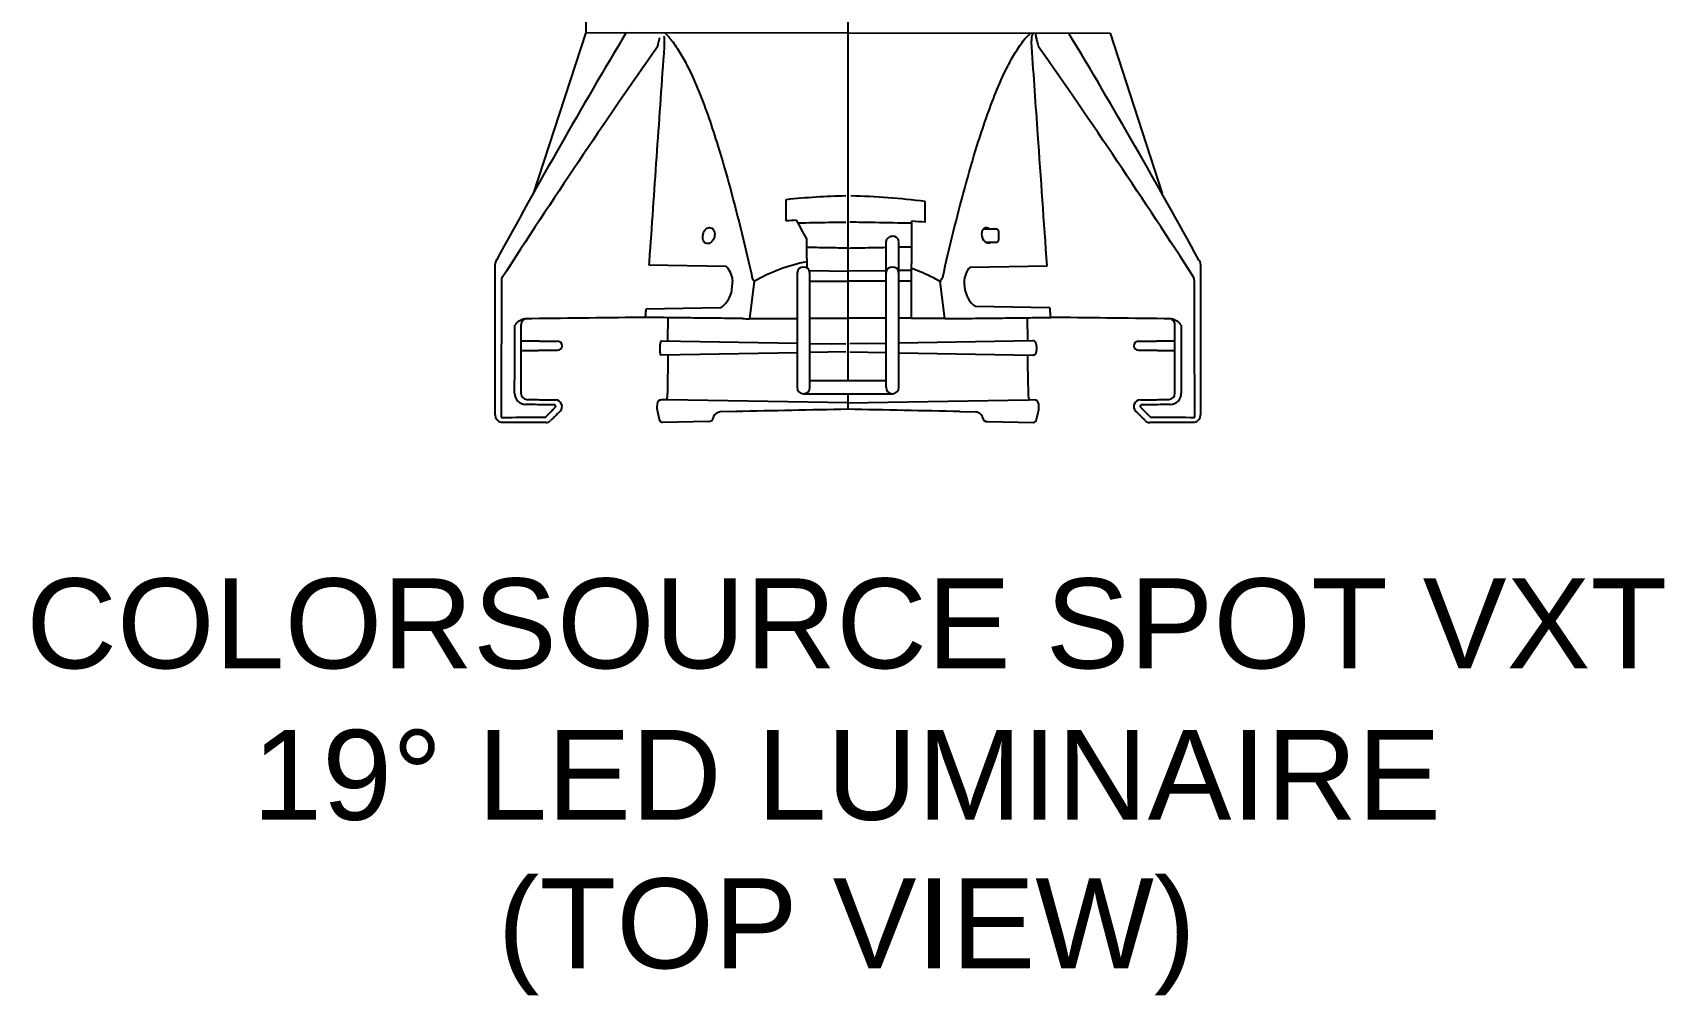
# Model space of a CAD drawing. Extents: x 5 to 346, y -5 to 215.
# Drawn here: x 225.5 to 241.37, y 155.37 to 164.74 of the extents above; entities that cross this region are included whole.
import ezdxf
from ezdxf.enums import TextEntityAlignment as Align

# ---------------------------------------------------------------- set-up
doc = ezdxf.new("R2010")
doc.units = 0
doc.header["$LTSCALE"] = 0.5
doc.header["$MEASUREMENT"] = 0
doc.layers.add('OBJECT', color=7, linetype='CONTINUOUS')
doc.layers.add('RISER', color=7, linetype='CONTINUOUS')
doc.styles.add('ARIAL', font='arial.ttf')

# ---------------------------------------------------------------- blocks, each defined once
blk = doc.blocks.new('ColorSource spot VXT-19 (top)')
at = {"layer": 'RISER'}
for p, q in [((-2.538, -11.949), (-2.538, -14.523)), ((0.012, -11.949), (0.012, -17.91)), ((-2.537, -14.523), (-3.049, -16.091)), ((-2.538, -14.523), (2.562, -14.528)), ((3.073, -16.088), (2.565, -14.529)), ((1.462, -16.435), (1.328, -16.435)), ((1.477, -16.45), (1.462, -16.435)), ((1.477, -16.45), (1.477, -16.545)), ((-0.358, -16.612), (-0.388, -16.614)), ((0.382, -16.558), (0.382, -16.859)), ((0.507, -16.558), (0.507, -16.553)), ((0.507, -16.859), (0.507, -16.558)), ((1.348, -16.56), (1.462, -16.56)), ((1.462, -16.56), (1.477, -16.545)), ((-1.923, -16.781), (-1.176, -16.794)), ((-0.388, -16.753), (-0.388, -16.812)), ((0.632, -17.303), (0.632, -16.817)), ((1.207, -16.803), (1.949, -16.79)), ((-1.11, -16.929), (-1.123, -17.056)), ((-0.9, -16.944), (-0.944, -17.304)), ((-0.483, -16.859), (-0.483, -17.85)), ((0.012, -16.845), (-0.358, -16.84)), ((-0.358, -16.965), (-0.358, -16.859)), ((0.012, -16.942), (-0.358, -16.942)), ((-0.358, -17.85), (-0.358, -16.965)), ((0.012, -16.841), (0.382, -16.836)), ((0.012, -16.936), (0.382, -16.936)), ((0.382, -16.859), (0.382, -16.965)), ((0.382, -16.965), (0.382, -17.85)), ((0.507, -16.834), (0.632, -16.832)), ((0.507, -16.965), (0.507, -16.859)), ((0.507, -16.936), (0.632, -16.936)), ((0.507, -17.85), (0.507, -16.965)), ((0.955, -17.304), (0.91, -16.943)), ((-1.224, -17.199), (-1.953, -17.212)), ((-1.739, -17.521), (-1.736, -17.295)), ((1.977, -17.201), (1.252, -17.188)), ((1.761, -17.521), (1.758, -17.295)), ((-0.488, -17.303), (-0.483, -17.303)), ((-1.803, -17.52), (-0.483, -17.543)), ((-0.358, -17.545), (-0.008, -17.551)), ((0.382, -17.545), (0.032, -17.551)), ((1.812, -17.52), (0.507, -17.543)), ((-0.483, -17.636), (-1.807, -17.659)), ((-1.738, -17.658), (-1.742, -18.033)), ((-0.008, -17.627), (-0.358, -17.634)), ((0.032, -17.627), (0.382, -17.634)), ((0.507, -17.636), (1.815, -17.659)), ((-0.483, -17.85), (-0.483, -17.972)), ((-0.358, -17.972), (-0.358, -17.85)), ((-0.298, -17.91), (-0.358, -17.91)), ((0.322, -17.91), (-0.298, -17.91)), ((0.382, -17.91), (0.322, -17.91)), ((0.382, -17.85), (0.382, -17.972)), ((0.507, -17.972), (0.507, -17.85)), ((-0.42, -18.035), (-0.298, -18.035)), ((-0.298, -18.035), (0.322, -18.035)), ((0.012, -18.035), (0.012, -18.186)), ((0.322, -18.035), (0.445, -18.035)), ((-1.843, -18.191), (-1.843, -18.191)), ((-1.842, -18.191), (-1.822, -18.284)), ((-1.809, -18.096), (-1.811, -18.096)), ((-1.739, -18.093), (-1.741, -18.093)), ((0.012, -18.123), (-1.739, -18.093)), ((-1.231, -18.212), (-1.231, -18.212)), ((-1.078, -18.209), (-1.228, -18.212)), ((0.012, -18.123), (1.764, -18.093)), ((1.103, -18.209), (1.253, -18.212)), ((1.766, -18.093), (1.764, -18.093)), ((1.835, -18.096), (1.766, -18.093)), ((1.836, -18.096), (1.834, -18.096)), ((-1.345, -18.306), (-1.791, -18.314)), ((1.37, -18.306), (1.816, -18.314))]:
    blk.add_line(p, q, dxfattribs=at)
at = {"layer": 'RISER', "flags": 128}
for points in [[(1.849, -17.588), (1.849, -17.584), (1.847, -17.564), (1.843, -17.546), (1.838, -17.535), (1.831, -17.527), (1.823, -17.522), (1.813, -17.52), (1.812, -17.52)], [(1.816, -17.658), (1.817, -17.659), (1.827, -17.656), (1.835, -17.651), (1.84, -17.645), (1.844, -17.637), (1.847, -17.623), (1.849, -17.603), (1.849, -17.588)], [(1.767, -18.033), (1.763, -17.747), (1.762, -17.658)], [(1.777, -18.098), (1.778, -18.098), (1.777, -18.096), (1.774, -18.089), (1.771, -18.075), (1.768, -18.053), (1.767, -18.033)], [(-1.811, -18.096), (-1.812, -18.096), (-1.822, -18.099), (-1.829, -18.104), (-1.834, -18.11), (-1.839, -18.12), (-1.844, -18.14), (-1.845, -18.158), (-1.845, -18.177), (-1.843, -18.191)], [(-1.741, -18.093), (-1.771, -18.094), (-1.811, -18.096)], [(1.868, -18.191), (1.868, -18.19), (1.87, -18.172), (1.87, -18.154), (1.868, -18.136), (1.863, -18.119), (1.857, -18.108), (1.85, -18.101), (1.84, -18.097), (1.834, -18.097)], [(1.847, -18.284), (1.862, -18.219), (1.868, -18.191)], [(-1.822, -18.284), (-1.815, -18.301), (-1.807, -18.309), (-1.798, -18.313), (-1.791, -18.313)], [(-1.297, -18.267), (-1.296, -18.265), (-1.296, -18.257)], [(1.322, -18.267), (1.321, -18.265), (1.321, -18.257)]]:
    blk.add_lwpolyline(points, dxfattribs=at)
at = {"layer": 'RISER'}
for centre, radius, start, end in [((52.142, -46.942), 63.23, 149.1553, 151.46437), ((-52.486, -47.322), 63.731, 28.68152, 30.96888), ((58.874, -57.113), 74.085, 145.03835, 147.13776), ((-54.487, -54.18), 68.83, 32.78209, 35.04179), ((0.122, -22.777), 6.667, 91.1125, 96.1083), ((-0.096, -22.727), 6.617, 82.5498, 88.8061), ((0.441, -16.563), 0.0588, 86.1887, 175.5981), ((0.449, -16.563), 0.0595, 10.0825, 93.518), ((-3.37, -16.767), 0.0477, 140.8541, 188.828), ((-1.31, -16.944), 0.201, 4.2804, 48.1783), ((-0.106, -18.287), 1.56, 100.4061, 120.5938), ((-0.424, -16.863), 0.0588, 86.1887, 175.5981), ((-0.416, -16.863), 0.0588, 4.4019, 93.8113), ((0.441, -16.863), 0.0588, 86.1887, 175.5981), ((0.449, -16.863), 0.0588, 4.4019, 93.8113), ((3.385, -16.776), 0.0572, 1.4483, 45.9282), ((0.657, -16.062), 1.79, 208.3621, 209.5415), ((-1.167, -15.778), 2.382, 330.7096, 331.8883), ((-1.38, -16.982), 0.267, 305.6785, 343.9124), ((1.494, -357.338), 340.063, 90.59098, 90.77941), ((-2, -18.967), 1.674, 88.88, 91.0035), ((-1.967, -21.631), 4.338, 89.895, 90.6146), ((1.995, -20.897), 3.605, 89.3121, 90.1783), ((2.025, -19.244), 1.951, 89.2741, 90.9571), ((-1.469, -357.338), 340.063, 89.22059, 89.40902), ((-3.099, -17.462), 0.159, 101.9448, 144.2067), ((-3.115, -17.361), 0.0523, 116.9562, 184.7157), ((-3.109, -17.361), 0.0553, 94.7308, 122.7777), ((-0.965, -13.908), 3.397, 269.1916, 270.3472), ((0.98, -12.392), 4.912, 269.6983, 270.7638), ((3.124, -17.462), 0.159, 35.7933, 78.0552), ((3.136, -17.364), 0.0564, 358.3815, 62.4827), ((-2.811, -17.569), 0.0438, 271, 89), ((2.836, -17.569), 0.0438, 91, 269), ((-3.12, -18.03), 0.109, 179.7904, 269.2179), ((-3.108, -18.031), 0.06, 180, 269), ((-1.942, -18.036), 0.2, 344.3864, 0.9944), ((-0.42, -17.972), 0.0625, 180, 270), ((-0.42, -17.972), 0.0625, 270, 0), ((0.445, -17.972), 0.0625, 180, 270), ((0.445, -17.972), 0.0625, 270, 0), ((3.132, -18.031), 0.06, 271, 0), ((3.145, -18.03), 0.109, 270.7838, 0.2079), ((-3.343, -18.24), 0.075, 180, 255.3839), ((-2.843, -18.157), 0.0135, 314.6748, 89.1024), ((-2.831, -18.159), 0.0635, 315, 89), ((-1.223, -18.292), 0.0804, 95.2318, 154.7158), ((-1.227, -18.26), 0.0483, 91.1875, 94.3979), ((2.852, -181.782), 163.62, 90.99424, 91.37634), ((-2.827, -181.782), 163.62, 88.62366, 89.00576), ((1.252, -18.26), 0.0483, 85.6021, 88.8125), ((1.248, -18.292), 0.0804, 25.2842, 84.7682), ((2.856, -18.159), 0.0635, 91, 225), ((2.868, -18.157), 0.0135, 90.9593, 225.2635), ((3.367, -18.24), 0.075, 284.6161, 360), ((-2.936, -18.25), 0.0136, 270.2227, 315.019), ((-2.924, -18.252), 0.0635, 270, 315), ((-1.343, -18.258), 0.0472, 270.118, 349.6666), ((1.368, -18.259), 0.0471, 189.5307, 272.197), ((1.814, -18.281), 0.0329, 273.8531, 355.7548), ((2.949, -18.252), 0.0635, 225, 270), ((2.961, -18.25), 0.0136, 224.981, 269.7773)]:
    blk.add_arc(centre, radius, start, end, dxfattribs=at)
blk.add_ellipse((-1.342, -16.497), major_axis=(0.0192, 0.0771), ratio=0.713869, dxfattribs=at)
for centre, major_axis, ratio, start_param, end_param in [((0.045, -18.746), (4.066, -0.133), 0.59163, 1.72135, 1.746196), ((21.543, -71.77), (-23.806, 57.868), 0.037544, 5.964917, 5.97556), ((-0.02, -18.747), (4.066, 0.133), 0.59163, 1.357957, 1.390431), ((1.367, -16.495), (-0.0181, 0.0728), 0.713869, 5.491729, 7.519027), ((1.367, -16.495), (-0.0181, 0.0728), 0.713869, 1.235842, 3.472474), ((1.306, -16.995), (-0.054, 0.216), 0.713869, 0.319127, 2.470292)]:
    blk.add_ellipse(centre, major_axis=major_axis, ratio=ratio, start_param=start_param, end_param=end_param, dxfattribs=at)
for points, knots in [([(-1.841, -14.66), (-1.837, -14.647), (-1.827, -14.617), (-1.821, -14.587), (-1.818, -14.57)], [0, 0, 0, 0, 0.442714, 1, 1, 1, 1]), ([(-1.778, -14.553), (-1.776, -14.573), (-1.772, -14.609), (-1.775, -14.646), (-1.775, -14.662)], [0, 0, 0, 0, 0.57368, 1, 1, 1, 1]), ([(-1.771, -14.523), (-1.746, -14.549), (-1.692, -14.607), (-1.617, -14.72), (-1.528, -14.884), (-1.434, -15.094), (-1.339, -15.353), (-1.237, -15.669), (-1.129, -16.042), (-1.019, -16.473), (-0.951, -16.766), (-0.918, -16.912)], [0, 0, 0, 0, 0.050913, 0.115232, 0.17961, 0.287489, 0.395606, 0.503691, 0.669071, 0.834542, 1, 1, 1, 1]), ([(0.934, -16.9), (0.968, -16.755), (1.035, -16.464), (1.146, -16.036), (1.253, -15.666), (1.355, -15.355), (1.449, -15.102), (1.542, -14.892), (1.632, -14.726), (1.708, -14.611), (1.762, -14.552), (1.785, -14.528)], [0, 0, 0, 0, 0.1652431, 0.3305002, 0.4956653, 0.6020189, 0.7084038, 0.8145731, 0.8815745, 0.948512, 0.9969647, 0.9969647, 0.9969647, 0.9969647]), ([(1.8, -14.662), (1.799, -14.643), (1.797, -14.608), (1.801, -14.575), (1.802, -14.56)], [0, 0, 0, 0, 0.54222, 1, 1, 1, 1]), ([(1.837, -14.528), (1.837, -14.53), (1.837, -14.544), (1.84, -14.561), (1.843, -14.575)], [0.0554826, 0.0554826, 0.0554826, 0.0554826, 0.179135, 1, 1, 1, 1]), ([(1.843, -14.575), (1.846, -14.588), (1.852, -14.616), (1.861, -14.644), (1.866, -14.66)], [0, 0, 0, 0, 0.442278, 1, 1, 1, 1]), ([(-1.775, -14.662), (-1.799, -14.998), (-1.846, -15.67), (-1.895, -16.377), (-1.921, -16.747), (-1.923, -16.781)], [0, 0, 0, 0, 0.475887, 0.951774, 1, 1, 1, 1]), ([(1.949, -16.79), (1.919, -16.364), (1.87, -15.655), (1.82, -14.946), (1.8, -14.662)], [0, 0, 0, 0, 0.599616, 1, 1, 1, 1]), ([(-0.008, -16.368), (-0.064, -16.369), (-0.219, -16.372), (-0.374, -16.374), (-0.472, -16.376)], [0, 0, 0, 0, 0.363292, 1, 1, 1, 1]), ([(0.032, -16.363), (0.113, -16.365), (0.313, -16.368), (0.513, -16.372), (0.632, -16.374)], [0, 0, 0, 0, 0.402441, 1, 1, 1, 1]), ([(0.012, -16.62), (-0.05, -16.618), (-0.174, -16.616), (-0.297, -16.614), (-0.358, -16.612)], [0, 0, 0, 0, 0.510314, 1, 1, 1, 1]), ([(0.012, -16.618), (0.1, -16.616), (0.223, -16.614), (0.346, -16.612), (0.382, -16.611)], [0, 0, 0, 0, 0.706917, 1, 1, 1, 1]), ([(-3.418, -16.903), (-3.418, -16.875), (-3.418, -16.832), (-3.418, -16.79), (-3.418, -16.775)], [0, 0, 0, 0, 0.636849, 1, 1, 1, 1]), ([(0.91, -16.943), (0.872, -16.923), (0.782, -16.874), (0.687, -16.837), (0.632, -16.817)], [0, 0, 0, 0, 0.429879, 1, 1, 1, 1]), ([(3.442, -16.775), (3.442, -16.79), (3.442, -16.832), (3.442, -16.875), (3.442, -16.903)], [0, 0, 0, 0, 0.363151, 1, 1, 1, 1]), ([(-3.418, -18.24), (-3.418, -18.032), (-3.418, -17.589), (-3.418, -17.147), (-3.418, -16.913)], [0, 0, 0, 0, 0.470469, 1, 1, 1, 1]), ([(-3.356, -16.912), (-3.356, -16.932), (-3.357, -17.152), (-3.359, -17.602), (-3.36, -18.033), (-3.361, -18.264)], [0, 0, 0, 0, 0.043725, 0.487633, 1, 1, 1, 1]), ([(3.386, -18.264), (3.386, -18.231), (3.385, -17.998), (3.383, -17.547), (3.382, -17.13), (3.381, -16.912)], [0, 0, 0, 0, 0.07326, 0.517167, 1, 1, 1, 1]), ([(3.442, -16.903), (3.442, -16.905), (3.442, -16.908), (3.442, -16.912), (3.442, -16.913)], [0, 0, 0, 0, 0.678854, 1, 1, 1, 1]), ([(3.442, -16.913), (3.442, -17.147), (3.442, -17.589), (3.442, -18.032), (3.442, -18.24)], [0, 0, 0, 0, 0.529531, 1, 1, 1, 1]), ([(-1.953, -17.212), (-1.954, -17.224), (-1.956, -17.251), (-1.958, -17.278), (-1.959, -17.293)], [0, 0, 0, 0, 0.440853, 1, 1, 1, 1]), ([(1.984, -17.293), (1.982, -17.268), (1.98, -17.237), (1.978, -17.207), (1.977, -17.201)], [0, 0, 0, 0, 0.805139, 1, 1, 1, 1]), ([(-3.229, -18.03), (-3.229, -17.997), (-3.229, -17.83), (-3.228, -17.61), (-3.228, -17.423), (-3.228, -17.369)], [0, 0, 0, 0, 0.151261, 0.756305, 1, 1, 1, 1]), ([(0.382, -17.3), (0.289, -17.3), (0.166, -17.3), (0.043, -17.3), (0.012, -17.3)], [0, 0, 0, 0, 0.756736, 1, 1, 1, 1]), ([(3.253, -17.369), (3.253, -17.382), (3.253, -17.528), (3.254, -17.748), (3.254, -17.956), (3.254, -18.03)], [0, 0, 0, 0, 0.058482, 0.663526, 1, 1, 1, 1]), ([(-2.875, -17.524), (-2.867, -17.524), (-2.849, -17.525), (-2.828, -17.525), (-2.814, -17.525), (-2.812, -17.525), (-2.811, -17.525)], [0, 0, 0, 0, 0.247831, 0.495816, 0.747002, 1, 1, 1, 1]), ([(-2.811, -17.613), (-2.811, -17.613), (-2.813, -17.613), (-2.828, -17.613), (-2.848, -17.613), (-2.865, -17.614), (-2.874, -17.614)], [0, 0, 0, 0, 0.251459, 0.502866, 0.751, 1, 1, 1, 1]), ([(-1.803, -17.52), (-1.803, -17.52), (-1.805, -17.52), (-1.809, -17.526), (-1.813, -17.539), (-1.816, -17.559), (-1.818, -17.581), (-1.818, -17.604), (-1.817, -17.626), (-1.815, -17.644), (-1.811, -17.657), (-1.808, -17.658), (-1.807, -17.659)], [0, 0, 0, 0, 0.038415, 0.1475, 0.254392, 0.359171, 0.462771, 0.566681, 0.672384, 0.780628, 0.890438, 1, 1, 1, 1]), ([(2.836, -17.525), (2.836, -17.525), (2.838, -17.525), (2.853, -17.525), (2.874, -17.525), (2.892, -17.524), (2.9, -17.524)], [0, 0, 0, 0, 0.252528, 0.5047, 0.752311, 1, 1, 1, 1]), ([(2.899, -17.614), (2.89, -17.614), (2.873, -17.613), (2.853, -17.613), (2.838, -17.613), (2.836, -17.613), (2.836, -17.613)], [0, 0, 0, 0, 0.248877, 0.497118, 0.748417, 1, 1, 1, 1]), ([(-2.843, -18.144), (-2.875, -18.143), (-2.968, -18.142), (-3.061, -18.141), (-3.122, -18.14)], [0, 0, 0, 0, 0.347831, 1, 1, 1, 1]), ([(-2.927, -18.26), (-2.903, -18.236), (-2.872, -18.205), (-2.841, -18.174), (-2.834, -18.167)], [0, 0, 0, 0, 0.752711, 1, 1, 1, 1]), ([(2.859, -18.167), (2.882, -18.19), (2.913, -18.221), (2.944, -18.252), (2.952, -18.26)], [0, 0, 0, 0, 0.752711, 1, 1, 1, 1]), ([(3.147, -18.14), (3.114, -18.14), (3.021, -18.142), (2.929, -18.143), (2.868, -18.144)], [0, 0, 0, 0, 0.347831, 1, 1, 1, 1]), ([(-3.355, -18.265), (-3.323, -18.265), (-3.183, -18.264), (-3.044, -18.264), (-2.936, -18.264)], [0, 0, 0, 0, 0.230946, 1, 1, 1, 1]), ([(2.961, -18.264), (2.993, -18.264), (3.133, -18.264), (3.273, -18.264), (3.38, -18.265)], [0, 0, 0, 0, 0.230946, 1, 1, 1, 1])]:
    blk.add_open_spline(points, degree=3, knots=knots, dxfattribs=at)
for points in [[(1.802, -14.56), (1.812, -14.531)], [(-0.588, -16.354), (-0.588, -16.147)], [(0.762, -16.368), (0.762, -16.165)], [(0.632, -16.357), (0.632, -16.769)], [(-0.388, -16.72), (-0.388, -16.529)], [(0.507, -16.608), (0.632, -16.606)], [(-0.388, -16.72), (-0.388, -16.753)], [(0.632, -16.817), (0.632, -16.769)], [(-3.418, -16.913), (-3.418, -16.903)], [(-1.012, -17.304), (-1.959, -17.293)], [(1.046, -17.304), (1.984, -17.293)], [(-3.168, -17.365), (-3.168, -18.031)], [(-3.131, -17.306), (-3.123, -17.306)], [(-0.944, -17.304), (-0.483, -17.303)], [(-0.358, -17.3), (0.012, -17.3)], [(0.632, -17.301), (0.507, -17.301)], [(0.955, -17.304), (0.632, -17.303)], [(3.192, -18.031), (3.192, -17.365)], [(-3.168, -17.519), (-2.875, -17.524)], [(-2.874, -17.614), (-3.168, -17.619)], [(3.192, -17.619), (2.899, -17.614)], [(2.9, -17.524), (3.192, -17.519)], [(-3.109, -18.091), (-2.83, -18.095)], [(2.855, -18.095), (3.134, -18.091)], [(-2.786, -18.204), (-2.879, -18.296)], [(-1.739, -18.093), (-1.809, -18.096)], [(2.904, -18.296), (2.811, -18.204)], [(-3.361, -18.264), (-3.355, -18.265)], [(-3.343, -18.315), (-3.361, -18.313)], [(-2.924, -18.315), (-3.343, -18.315)], [(3.367, -18.315), (2.949, -18.315)], [(3.386, -18.313), (3.367, -18.315)], [(3.38, -18.265), (3.386, -18.264)]]:
    blk.add_open_spline(points, degree=1, dxfattribs=at)
at = {"layer": 'RISER', "color": 1, "insert": (0, -19.831), "char_height": 0.875, "width": 20.15864, "attachment_point": 2, "style": 'ARIAL'}
blk.add_mtext('COLORSOURCE SPOT VXT\\P\\P(TOP VIEW)', dxfattribs=at)
at = {"layer": 'RISER', "color": 1, "style": 'ARIAL'}
blk.add_attdef('DEGREE', text='', height=0.875, dxfattribs=at).set_placement((0, -22.179), align=Align.CENTER)

msp = doc.modelspace()

# ---------------------------------------------------------------- block references
at = {"layer": 'OBJECT'}
msp.add_blockref('ColorSource spot VXT-19 (top)', (233.418, 179.259), dxfattribs=at).add_auto_attribs({'DEGREE': '19° LED LUMINAIRE'})

doc.saveas('drawing.dxf')
